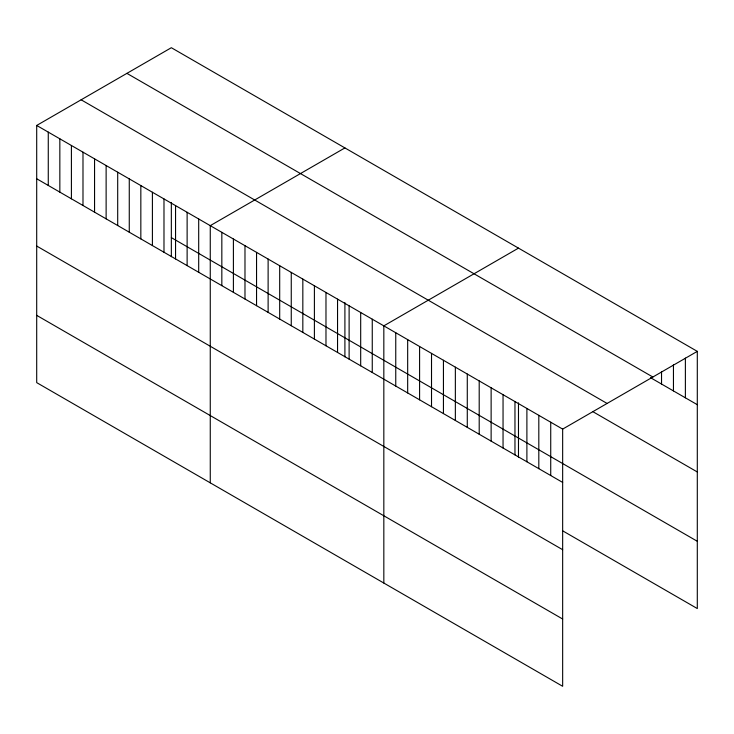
<?xml version="1.0" encoding="UTF-8"?>
<svg xmlns="http://www.w3.org/2000/svg" width="734" height="734" viewBox="0 0 734 734"><rect width="100%" height="100%" fill="white"/><g stroke="black" fill="none" stroke-linecap="round" stroke-linejoin="round"><path stroke-width="1.1" d="M36.7 125.45L562.657 429.106L562.657 686.29L36.7 382.634L36.7 125.45L171.343 47.71L697.3 351.366L697.3 608.55L562.492 530.728M344.907 147.919L210.263 225.65L210.263 482.844M518.479 248.12L383.827 325.859L383.827 583.044M562.657 429.106L697.3 351.366M126.909 73.363L652.865 377.019M650.535 377.689L697.3 404.691M81.135 99.796L607.091 403.452M592.76 411.609L697.3 471.962M171.343 237.623L697.3 541.279M36.7 178.766L562.657 482.421M36.7 246.046L562.657 549.702M36.7 315.363L562.657 619.019M685.382 358.1L685.382 397.81M673.454 364.826L673.454 390.919M661.536 371.56L661.536 384.038M550.729 422.215L550.729 475.54M538.811 415.334L538.811 468.659M526.893 408.453L526.893 461.778M518.479 402.847L518.479 457.099M514.965 401.571L514.965 454.897M503.047 394.69L503.047 448.015M491.129 387.809L491.129 441.125M479.201 380.918L479.201 434.244M467.283 374.037L467.283 427.362M455.355 367.156L455.355 420.481M443.437 360.275L443.437 413.6M431.519 353.393L431.519 406.709M419.591 346.503L419.591 399.828M407.673 339.622L407.673 392.947M395.754 332.741L395.754 386.066M372.257 319.18L372.257 372.505M360.688 312.5L360.688 365.826M349.118 305.821L349.118 359.137M344.907 302.637L344.907 356.889M337.548 299.133L337.548 352.458M325.979 292.453L325.979 345.778M314.4 285.774L314.4 339.099M302.83 279.094L302.83 332.419M291.26 272.415L291.26 325.74M279.691 265.736L279.691 319.061M268.121 259.056L268.121 312.381M256.551 252.377L256.551 305.693M244.982 245.697L244.982 299.013M233.403 239.009L233.403 292.334M221.833 232.329L221.833 285.654M198.694 218.971L198.694 272.296M187.124 212.291L187.124 265.616M175.554 205.612L175.554 258.937M171.343 202.428L171.343 256.68M163.985 198.932L163.985 252.257M152.406 192.253L152.406 245.569M140.836 185.574L140.836 238.889M129.267 178.885L129.267 232.21M117.697 172.206L117.697 225.531M106.127 165.526L106.127 218.851M94.558 158.847L94.558 212.172M82.988 152.167L82.988 205.492M71.409 145.488L71.409 198.813M59.839 138.809L59.839 192.134M48.27 132.129L48.27 185.445"/></g></svg>
